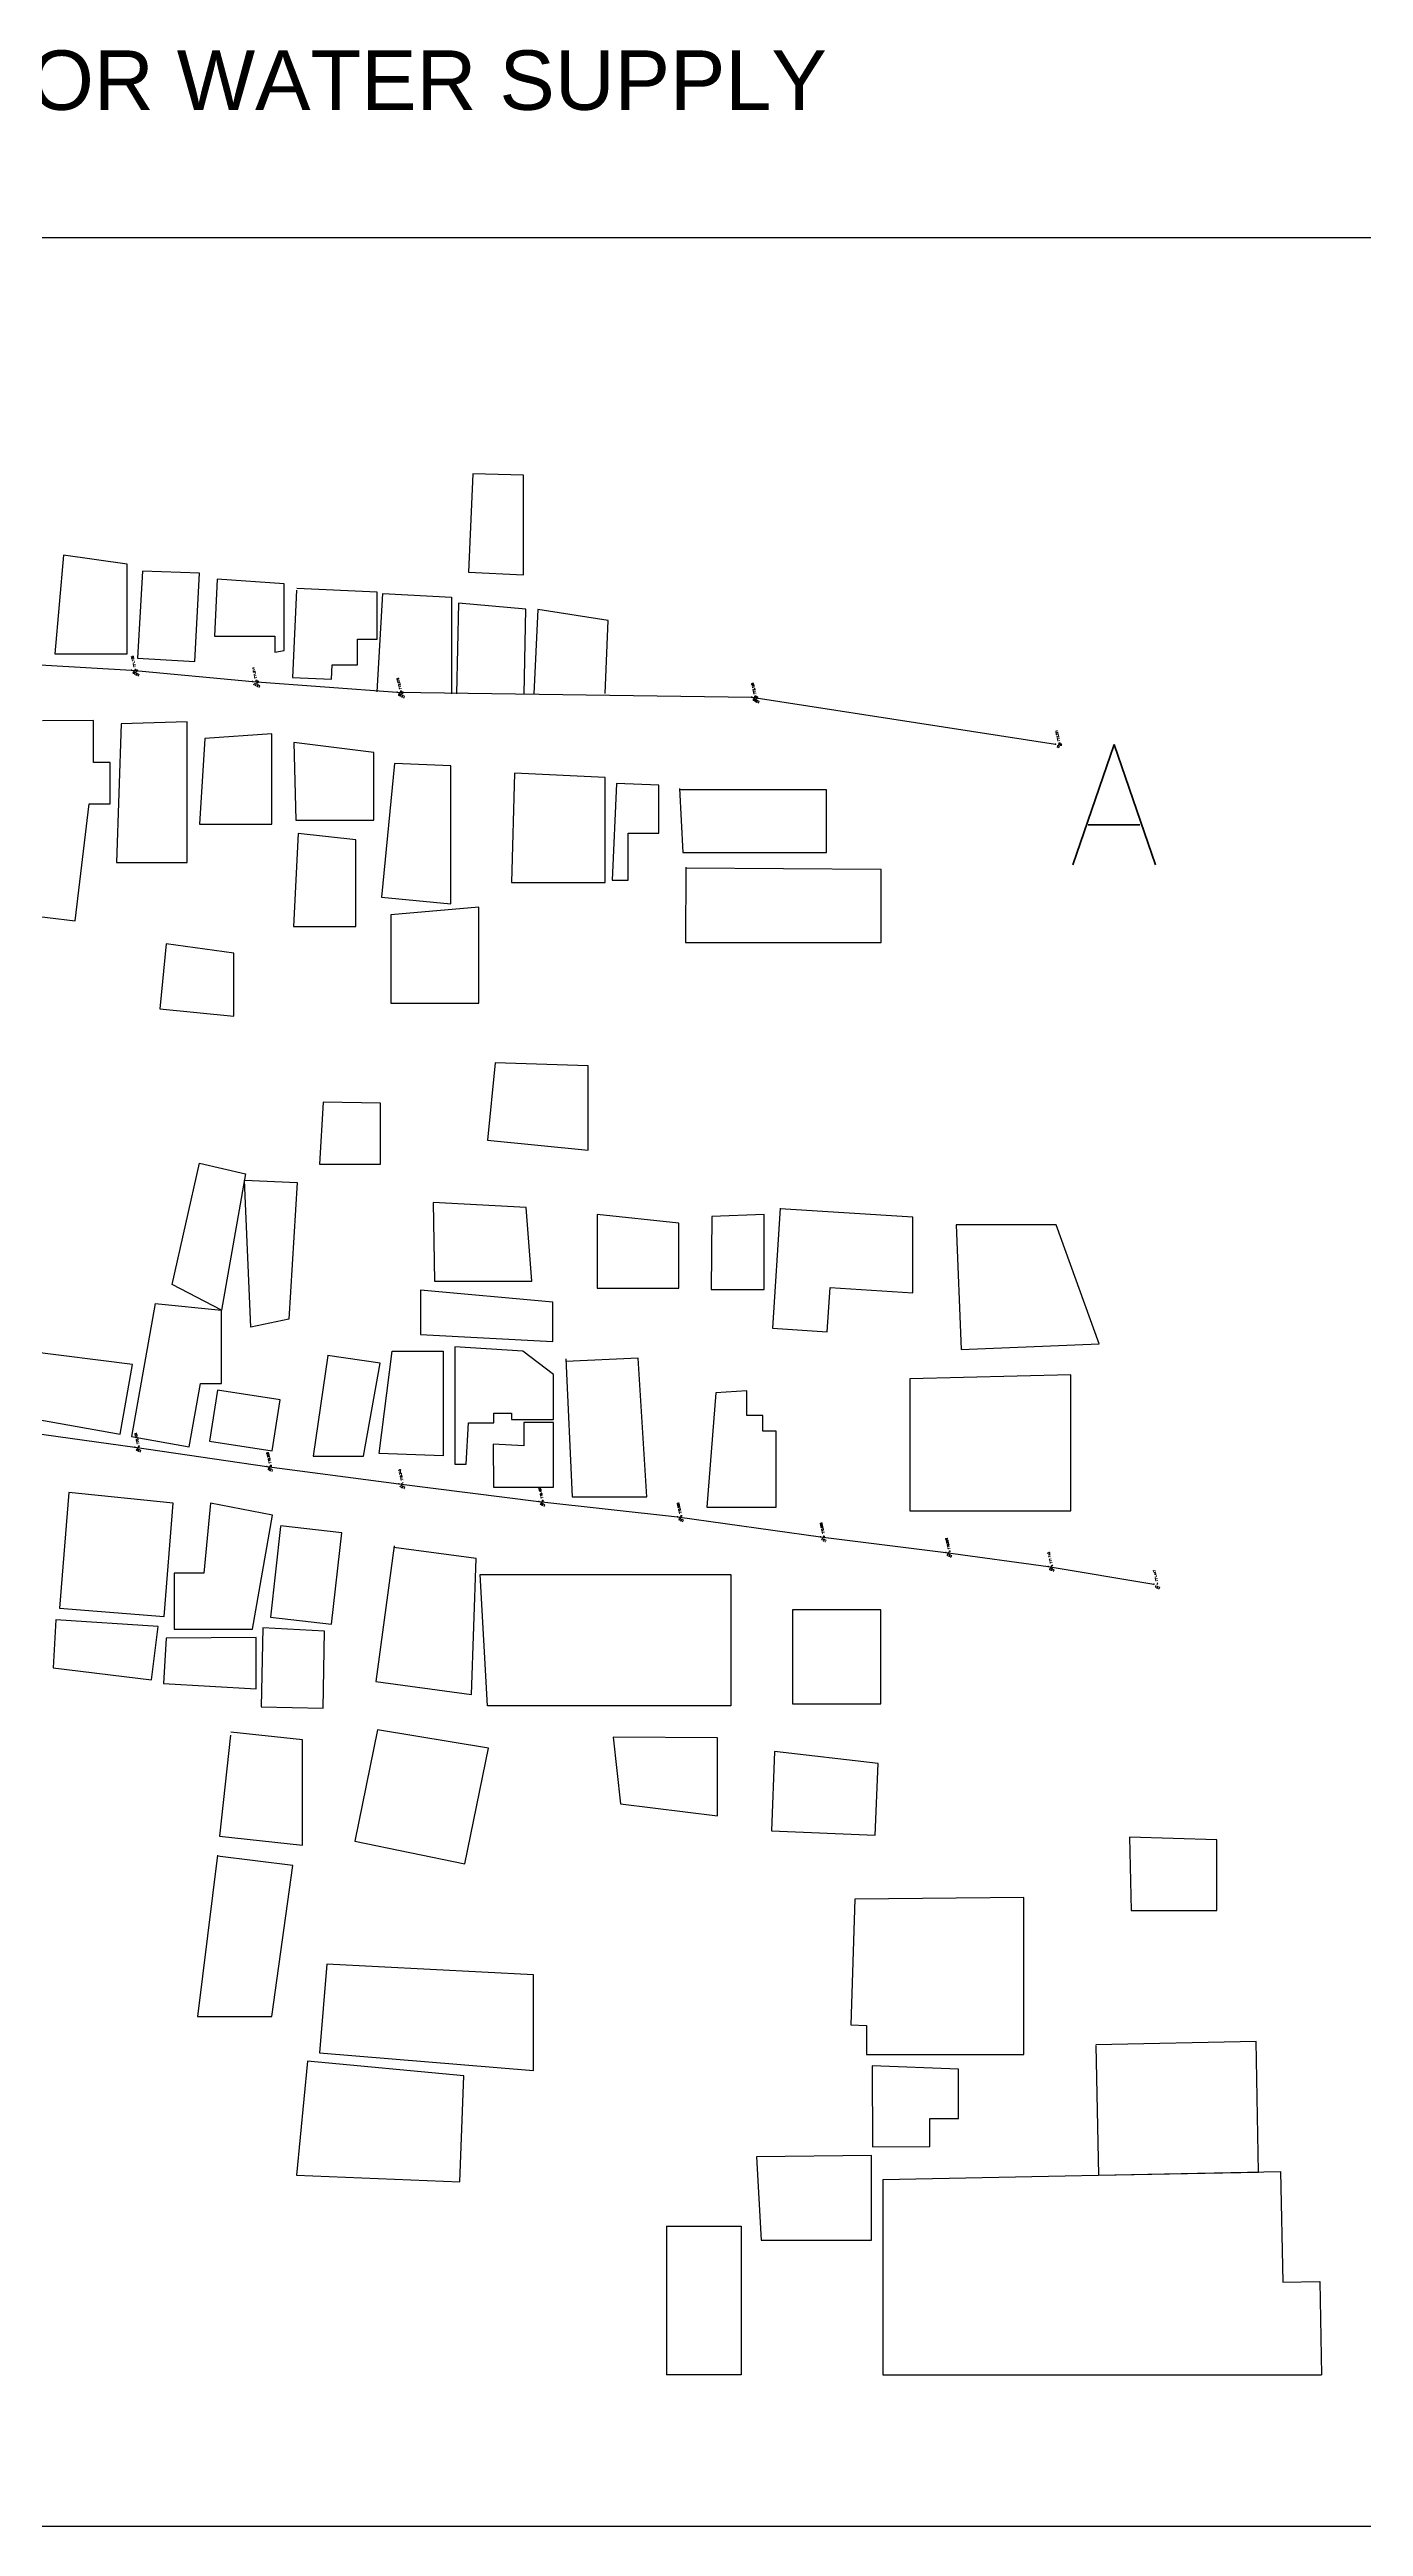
# Model space of a CAD drawing. Header units: millimetres. Extents: x 3197 to 59319, y 691 to 32741.
# Drawn here: x 28293 to 39192, y 12201 to 32741 of the extents above; entities that cross this region are included whole.
import ezdxf
from ezdxf.enums import TextEntityAlignment as Align

# ---------------------------------------------------------------- set-up
doc = ezdxf.new("R2010")
doc.units = ezdxf.units.MM
for name, color, linetype in [('Chainage_TXT', 7, 'Continuous'), ('Points', 7, 'Continuous'), ('Points-ELV', 6, 'Continuous'), ('Points-NUM', 4, 'Continuous'), ('Points-TXT', 3, 'Continuous')]:
    doc.layers.add(name, color=color, linetype=linetype)
doc.styles.add('romans', font='romans.shx')
doc.styles.get("Standard").update_dxf_attribs({"font": 'arial.ttf'})

# ---------------------------------------------------------------- blocks, each defined once
blk = doc.blocks.new('POINTS')
at = {"layer": 'Points'}
blk.add_line((0, 0), (0, 0), dxfattribs=at)
blk.add_point((0, 0), dxfattribs=at)
at = {"layer": 'Points-ELV', "style": 'romans'}
blk.add_attdef('ELEV', text='', height=1, rotation=45, dxfattribs=at).set_placement((0, 0), align=Align.BOTTOM_LEFT)
at = {"layer": 'Points-NUM', "style": 'romans'}
blk.add_attdef('PTNUM', text='', height=1, dxfattribs=at).set_placement((0, 0), align=Align.BOTTOM_RIGHT)
at = {"layer": 'Points-TXT', "style": 'romans'}
blk.add_attdef('DESC', text='', height=1, dxfattribs=at).set_placement((0, 0), align=Align.BOTTOM_RIGHT)

msp = doc.modelspace()

# ---------------------------------------------------------------- linework, layer by layer
at = {"color": 143, "true_color": 0x7aafdf}
for points in [[(22724, 27985), (23009, 27986), (24051, 27979), (25002, 27905), (25953, 27846), (26852, 27733), (27880, 27659), (28974, 27594), (29977, 27500), (31177, 27411), (34119, 27370), (36639, 26980)], [(20922, 18944), (21572, 18803), (23052, 18541), (24012, 18408), (24887, 18234), (25895, 18015), (26810, 17862), (26869, 18173), (27187, 19177), (27452, 20224), (27615, 21080), (27928, 21301), (29002, 21151), (30096, 20990), (31190, 20848), (32352, 20701), (33501, 20573), (34687, 20407), (35728, 20279), (36576, 20162), (37452, 20014)]]:
    msp.add_lwpolyline(points, dxfattribs=at)
at = {"layer": 'Chainage_TXT'}
for p, q in [((31805, 29222), (31768, 28407)), ((32225, 29212), (31805, 29222)), ((32225, 28386), (32225, 29212)), ((28410, 28548), (28337, 27730)), ((28936, 28475), (28410, 28548)), ((28936, 27730), (28936, 28475)), ((29063, 28417), (29022, 27693)), ((29538, 28398), (29063, 28417)), ((29497, 27666), (29538, 28398)), ((29684, 28348), (29661, 27877)), ((30240, 28310), (29684, 28348)), ((31768, 28407), (32225, 28386)), ((30240, 27759), (30240, 28310)), ((30343, 28258), (30309, 27535)), ((31011, 28241), (30344, 28273)), ((31011, 27851), (31011, 28241)), ((31012, 27416), (31058, 28231)), ((31058, 28231), (31627, 28199)), ((31627, 28199), (31627, 27399)), ((31685, 28151), (31670, 27398)), ((32244, 28100), (31685, 28151)), ((32231, 27397), (32244, 28100)), ((32343, 28098), (32311, 27398)), ((32928, 28007), (32343, 28098)), ((32901, 27402), (32928, 28007)), ((28337, 27730), (28936, 27730)), ((29661, 27877), (30162, 27877)), ((30162, 27877), (30162, 27744)), ((30162, 27744), (30240, 27759)), ((30847, 27638), (30847, 27851)), ((30847, 27851), (31011, 27851)), ((29022, 27693), (29497, 27666)), ((30309, 27535), (30633, 27519)), ((30633, 27519), (30638, 27638)), ((30638, 27638), (30847, 27638)), ((28658, 27178), (28236, 27174)), ((28658, 26828), (28658, 27178)), ((28887, 27151), (28848, 26000)), ((29435, 27166), (28887, 27151)), ((29435, 26000), (29435, 27166)), ((29582, 27029), (29538, 26317)), ((30137, 27067), (29582, 27029)), ((30137, 26317), (30137, 27067)), ((30320, 26995), (30336, 26351)), ((30984, 26912), (30320, 26995)), ((30984, 26351), (30984, 26912)), ((28796, 26828), (28658, 26828)), ((28796, 26486), (28796, 26828)), ((31155, 26821), (31048, 25711)), ((31623, 26801), (31155, 26821)), ((31623, 25656), (31623, 26801)), ((32150, 26741), (32125, 25835)), ((32902, 26704), (32150, 26741)), ((32902, 25835), (32902, 26704)), ((32996, 26655), (32961, 25853)), ((33347, 26640), (32996, 26655)), ((33347, 26243), (33347, 26640)), ((33520, 26614), (33545, 26083)), ((34739, 26602), (33521, 26602)), ((34739, 26083), (34739, 26602)), ((28507, 25517), (28622, 26486)), ((28622, 26486), (28796, 26486)), ((29538, 26317), (30137, 26317)), ((30336, 26351), (30984, 26351)), ((30355, 26240), (30316, 25470)), ((30834, 26189), (30355, 26240)), ((30834, 25470), (30834, 26189)), ((33094, 25853), (33094, 26243)), ((33094, 26243), (33347, 26243)), ((28848, 26000), (29435, 26000)), ((33545, 26083), (34739, 26083)), ((33572, 25961), (33568, 25337)), ((35192, 25942), (33572, 25952)), ((35192, 25337), (35192, 25942)), ((31048, 25711), (31623, 25656)), ((32125, 25835), (32902, 25835)), ((32961, 25853), (33094, 25853)), ((28047, 25571), (28507, 25517)), ((31853, 25629), (31125, 25565)), ((31125, 25565), (31125, 24833)), ((31853, 24833), (31853, 25629)), ((29260, 25325), (29208, 24785)), ((29822, 25249), (29260, 25325)), ((30316, 25470), (30834, 25470)), ((33568, 25337), (35192, 25337)), ((29822, 24726), (29822, 25249)), ((29208, 24785), (29822, 24726)), ((31125, 24833), (31853, 24833)), ((31990, 24339), (31925, 23698)), ((32760, 24313), (31990, 24339)), ((32760, 23614), (32760, 24313)), ((30562, 24013), (30532, 23499)), ((31038, 24004), (30562, 24013)), ((31038, 23499), (31038, 24004)), ((31925, 23698), (32760, 23614)), ((29309, 22499), (29538, 23505)), ((29538, 23505), (29919, 23419)), ((29919, 23419), (29719, 22287)), ((30532, 23499), (31038, 23499)), ((29909, 23366), (30346, 23346)), ((29963, 22145), (29909, 23366)), ((30346, 23346), (30278, 22214)), ((31476, 23181), (31487, 22529)), ((32246, 23140), (31476, 23181)), ((32295, 22529), (32246, 23140)), ((32837, 23081), (32837, 22470)), ((33514, 23010), (32837, 23081)), ((33514, 22470), (33514, 23010)), ((33787, 23064), (33781, 22458)), ((34221, 23081), (33787, 23064)), ((34221, 22458), (34221, 23081)), ((34355, 23134), (34290, 22138)), ((35453, 23058), (34354, 23129)), ((35453, 22431), (35453, 23058)), ((35813, 22995), (35854, 21962)), ((36642, 22995), (35813, 22995)), ((37000, 22007), (36642, 22995)), ((29719, 22287), (29309, 22499)), ((31370, 22452), (31370, 22085)), ((32467, 22354), (31370, 22452)), ((31487, 22529), (32295, 22529)), ((32837, 22470), (33514, 22470)), ((33781, 22458), (34221, 22458)), ((34745, 22108), (34769, 22475)), ((34769, 22475), (35453, 22431)), ((29170, 22343), (28973, 21241)), ((29170, 22343), (29719, 22287)), ((29719, 21680), (29719, 22287)), ((30278, 22214), (29963, 22145)), ((32467, 22028), (32467, 22354)), ((31370, 22085), (32467, 22028)), ((32220, 21948), (31654, 21984)), ((31654, 21984), (31654, 21009)), ((34290, 22138), (34745, 22108)), ((35854, 21962), (37000, 22007)), ((28981, 21836), (28106, 21946)), ((28878, 21258), (28981, 21836)), ((30601, 21912), (30480, 21076)), ((31035, 21848), (30600, 21910)), ((30898, 21076), (31035, 21848)), ((31027, 21099), (31136, 21946)), ((31136, 21946), (31557, 21946)), ((31557, 21946), (31557, 21078)), ((32474, 21753), (32220, 21948)), ((33177, 21889), (32577, 21862)), ((32577, 21884), (32627, 20740)), ((33248, 20740), (33177, 21889)), ((29452, 21155), (29546, 21680)), ((29546, 21680), (29719, 21680)), ((29687, 21624), (29621, 21201)), ((30207, 21544), (29687, 21624)), ((32474, 21380), (32474, 21753)), ((33820, 21602), (33745, 20653)), ((34078, 21617), (33820, 21602)), ((34078, 21415), (34078, 21617)), ((36766, 21750), (35429, 21717)), ((35429, 21717), (35429, 20623)), ((36766, 20623), (36766, 21750)), ((28010, 21414), (28878, 21258)), ((30141, 21120), (30207, 21544)), ((31979, 21354), (31979, 21432)), ((31979, 21432), (32126, 21432)), ((32126, 21432), (32126, 21380)), ((32126, 21380), (32474, 21380)), ((34209, 21415), (34078, 21415)), ((34209, 21284), (34209, 21415)), ((28973, 21241), (29452, 21155)), ((29621, 21201), (30141, 21120)), ((31749, 21009), (31768, 21354)), ((31768, 21354), (31979, 21354)), ((31973, 21176), (31976, 20820)), ((32227, 21163), (31973, 21176)), ((32474, 21356), (32227, 21356)), ((32227, 21356), (32227, 21163)), ((32474, 20820), (32474, 21356)), ((34320, 21284), (34209, 21284)), ((34320, 20653), (34320, 21284)), ((30480, 21076), (30898, 21076)), ((31557, 21078), (31027, 21099)), ((31654, 21009), (31749, 21009)), ((28452, 20774), (28377, 19816)), ((29318, 20688), (28452, 20774)), ((31976, 20820), (32474, 20820)), ((29245, 19748), (29318, 20688)), ((29627, 20688), (29573, 20105)), ((30142, 20587), (29627, 20688)), ((29977, 19641), (30142, 20587)), ((32627, 20740), (33248, 20740)), ((33745, 20653), (34320, 20653)), ((35429, 20623), (36766, 20623)), ((30210, 20494), (30125, 19741)), ((30717, 20440), (30210, 20498)), ((30632, 19683), (30717, 20440)), ((31151, 20332), (30999, 19208)), ((31831, 20227), (31149, 20319)), ((31794, 19101), (31831, 20227)), ((29573, 20105), (29327, 20105)), ((29327, 20105), (29327, 19641)), ((31865, 20094), (33944, 20094)), ((31927, 19006), (31865, 20094)), ((33944, 20094), (33944, 19006)), ((28377, 19816), (29245, 19748)), ((30125, 19741), (30632, 19683)), ((34455, 19803), (34455, 19022)), ((35188, 19803), (34455, 19803)), ((35188, 19022), (35188, 19803)), ((28344, 19718), (28323, 19320)), ((29193, 19663), (28344, 19718)), ((29140, 19223), (29193, 19663)), ((29260, 19568), (29238, 19192)), ((30008, 19572), (29260, 19568)), ((29327, 19641), (29977, 19641)), ((30008, 19148), (30008, 19572)), ((30062, 19654), (30049, 18997)), ((30575, 19626), (30062, 19654)), ((30562, 18987), (30575, 19626)), ((28323, 19320), (29140, 19223)), ((29238, 19192), (30008, 19148)), ((30999, 19208), (31794, 19101)), ((30049, 18997), (30562, 18987)), ((33944, 19006), (31927, 19006)), ((34455, 19022), (35188, 19022)), ((29794, 18764), (29703, 17926)), ((30392, 18724), (29797, 18788)), ((30392, 17851), (30392, 18724)), ((31014, 18807), (30826, 17883)), ((31934, 18656), (31014, 18807)), ((32969, 18747), (33028, 18193)), ((33833, 18740), (32969, 18747)), ((33833, 18094), (33833, 18740)), ((31738, 17697), (31934, 18656)), ((34308, 18628), (34282, 17969)), ((35167, 18529), (34308, 18628)), ((35143, 17934), (35167, 18529)), ((33028, 18193), (33833, 18094)), ((29703, 17926), (30392, 17851)), ((30826, 17883), (31738, 17697)), ((34282, 17969), (35143, 17934)), ((37251, 17916), (37265, 17309)), ((37977, 17896), (37251, 17916)), ((37977, 17309), (37977, 17896)), ((29686, 17769), (29521, 16431)), ((30310, 17683), (29685, 17760)), ((30138, 16431), (30310, 17683)), ((34974, 17404), (34941, 16360)), ((36375, 17416), (34974, 17404)), ((36375, 16114), (36375, 17416)), ((37265, 17309), (37977, 17309)), ((30593, 16865), (30532, 16128)), ((32309, 16774), (30593, 16865)), ((32309, 15982), (32309, 16774)), ((29521, 16431), (30138, 16431)), ((34941, 16360), (35069, 16356)), ((35069, 16356), (35069, 16114)), ((30433, 16060), (30341, 15113)), ((31730, 15938), (30433, 16060)), ((30532, 16128), (32309, 15982)), ((35069, 16114), (36375, 16114)), ((38301, 16222), (36973, 16196)), ((36973, 16189), (36994, 15114)), ((38322, 15140), (38301, 16222)), ((31696, 15059), (31730, 15938)), ((35116, 16021), (35120, 15348)), ((35832, 15992), (35116, 16021)), ((35832, 15585), (35832, 15992)), ((35595, 15351), (35595, 15585)), ((35595, 15585), (35832, 15585)), ((35112, 15278), (34158, 15265)), ((34158, 15265), (34197, 14576)), ((35112, 14576), (35112, 15278)), ((35120, 15348), (35595, 15351)), ((30341, 15113), (31696, 15059)), ((35204, 15079), (38505, 15144)), ((35204, 15079), (35204, 13459)), ((36994, 15114), (38322, 15140)), ((38505, 15144), (38523, 14226)), ((33411, 14690), (33411, 13459)), ((33411, 14690), (34029, 14690)), ((34029, 14690), (34029, 13459)), ((34197, 14576), (35112, 14576)), ((38523, 14226), (38829, 14232)), ((38829, 14232), (38844, 13459)), ((34029, 13459), (33411, 13459)), ((35204, 13459), (38844, 13459))]:
    msp.add_line(p, q, dxfattribs=at)
at = {"layer": 'Chainage_TXT', "color": 0}
msp.add_lwpolyline([(18121, 31182), (45771, 31182), (45771, 12201), (18121, 12201)], close=True, dxfattribs=at)

# ---------------------------------------------------------------- block references
at = {"layer": 'Points', "linetype": 'Continuous'}
ref = msp.add_blockref('POINTS', (28974, 27594, 20), dxfattribs=dict(at, xscale=-68.83159298740166, yscale=68.83159298740163, zscale=68.83159298740163, rotation=329.0980723058464))
ref.add_attrib('PTNUM', '64', dxfattribs={"layer": 'Points-NUM', "height": 17.2, "rotation": 149.0981, "style": 'romans'}).set_placement((29005, 27613, 20), align=Align.BOTTOM_RIGHT)
ref.add_attrib('DESC', 'LS36', dxfattribs={"layer": 'Points-TXT', "height": 17.2, "rotation": 149.0981, "style": 'romans'}).set_placement((28992, 27591, 20), align=Align.BOTTOM_RIGHT)
ref.add_attrib('ELEV', '771.735', dxfattribs={"layer": 'Points-ELV', "height": 17.2, "rotation": 104.0981, "style": 'romans'}).set_placement((29015, 27623, 20), align=Align.BOTTOM_LEFT)
ref = msp.add_blockref('POINTS', (29977, 27500, 32), dxfattribs=dict(at, xscale=-68.83159298740166, yscale=68.83159298740163, zscale=68.83159298740163, rotation=329.0980723058464))
ref.add_attrib('PTNUM', '65', dxfattribs={"layer": 'Points-NUM', "height": 17.2, "rotation": 149.0981, "style": 'romans'}).set_placement((30008, 27520, 32), align=Align.BOTTOM_RIGHT)
ref.add_attrib('DESC', 'LS37', dxfattribs={"layer": 'Points-TXT', "height": 17.2, "rotation": 149.0981, "style": 'romans'}).set_placement((29995, 27497, 32), align=Align.BOTTOM_RIGHT)
ref.add_attrib('ELEV', '771.914', dxfattribs={"layer": 'Points-ELV', "height": 17.2, "rotation": 104.0981, "style": 'romans'}).set_placement((30018, 27529, 32), align=Align.BOTTOM_LEFT)
ref = msp.add_blockref('POINTS', (31177, 27411, 57), dxfattribs=dict(at, xscale=-68.83159298740166, yscale=68.83159298740163, zscale=68.83159298740163, rotation=329.0980723058464))
ref.add_attrib('PTNUM', '66', dxfattribs={"layer": 'Points-NUM', "height": 17.2, "rotation": 149.0981, "style": 'romans'}).set_placement((31208, 27431, 57), align=Align.BOTTOM_RIGHT)
ref.add_attrib('DESC', 'LS38', dxfattribs={"layer": 'Points-TXT', "height": 17.2, "rotation": 149.0981, "style": 'romans'}).set_placement((31195, 27409, 57), align=Align.BOTTOM_RIGHT)
ref.add_attrib('ELEV', '772.276', dxfattribs={"layer": 'Points-ELV', "height": 17.2, "rotation": 104.0981, "style": 'romans'}).set_placement((31218, 27440, 57), align=Align.BOTTOM_LEFT)
ref = msp.add_blockref('POINTS', (34117, 27370, 114), dxfattribs=dict(at, xscale=-68.83159298740166, yscale=68.83159298740163, zscale=68.83159298740163, rotation=329.0980723058464))
ref.add_attrib('PTNUM', '0', dxfattribs={"layer": 'Points-NUM', "height": 17.2, "rotation": 149.0981, "style": 'romans'}).set_placement((34148, 27390, 114), align=Align.BOTTOM_RIGHT)
ref.add_attrib('DESC', 'BS5', dxfattribs={"layer": 'Points-TXT', "height": 17.2, "rotation": 149.0981, "style": 'romans'}).set_placement((34135, 27368, 114), align=Align.BOTTOM_RIGHT)
ref.add_attrib('ELEV', '773.112', dxfattribs={"layer": 'Points-ELV', "height": 17.2, "rotation": 104.0981, "style": 'romans'}).set_placement((34158, 27399, 114), align=Align.BOTTOM_LEFT)
ref = msp.add_blockref('POINTS', (34119, 27370, 114), dxfattribs=dict(at, xscale=-68.83159298740166, yscale=68.83159298740163, zscale=68.83159298740163, rotation=329.0980723058464))
ref.add_attrib('PTNUM', '67', dxfattribs={"layer": 'Points-NUM', "height": 17.2, "rotation": 149.0981, "style": 'romans'}).set_placement((34150, 27390, 114), align=Align.BOTTOM_RIGHT)
ref.add_attrib('DESC', 'LS39', dxfattribs={"layer": 'Points-TXT', "height": 17.2, "rotation": 149.0981, "style": 'romans'}).set_placement((34137, 27367, 114), align=Align.BOTTOM_RIGHT)
ref.add_attrib('ELEV', '773.109', dxfattribs={"layer": 'Points-ELV', "height": 17.2, "rotation": 104.0981, "style": 'romans'}).set_placement((34160, 27399, 114), align=Align.BOTTOM_LEFT)
ref = msp.add_blockref('POINTS', (36639, 26980, 122), dxfattribs=dict(at, xscale=-68.83159298740166, yscale=68.83159298740163, zscale=68.83159298740163, rotation=329.0980723058464))
ref.add_attrib('PTNUM', '0', dxfattribs={"layer": 'Points-NUM', "height": 17.2, "rotation": 149.0981, "style": 'romans'}).set_placement((36671, 27000, 122), align=Align.BOTTOM_RIGHT)
ref.add_attrib('DESC', 'I5', dxfattribs={"layer": 'Points-TXT', "height": 17.2, "rotation": 149.0981, "style": 'romans'}).set_placement((36658, 26978, 122), align=Align.BOTTOM_RIGHT)
ref.add_attrib('ELEV', '773.221', dxfattribs={"layer": 'Points-ELV', "height": 17.2, "rotation": 104.0981, "style": 'romans'}).set_placement((36680, 27009, 122), align=Align.BOTTOM_LEFT)
ref = msp.add_blockref('POINTS', (36639, 26980, 122), dxfattribs=dict(at, xscale=-68.83159298740166, yscale=68.83159298740163, zscale=68.83159298740163, rotation=329.0980723058464))
ref.add_attrib('PTNUM', '68', dxfattribs={"layer": 'Points-NUM', "height": 17.2, "rotation": 149.0981, "style": 'romans'}).set_placement((36671, 27000, 122), align=Align.BOTTOM_RIGHT)
ref.add_attrib('DESC', 'I5', dxfattribs={"layer": 'Points-TXT', "height": 17.2, "rotation": 149.0981, "style": 'romans'}).set_placement((36658, 26978, 122), align=Align.BOTTOM_RIGHT)
ref.add_attrib('ELEV', '773.221', dxfattribs={"layer": 'Points-ELV', "height": 17.2, "rotation": 104.0981, "style": 'romans'}).set_placement((36680, 27009, 122), align=Align.BOTTOM_LEFT)
ref = msp.add_blockref('POINTS', (29002, 21151, -93), dxfattribs=dict(at, xscale=-68.97143556029435, yscale=68.97143556029435, zscale=68.97143556029435, rotation=329.0980723058464))
ref.add_attrib('PTNUM', '9', dxfattribs={"layer": 'Points-NUM', "height": 17.2, "rotation": 149.0981, "style": 'romans'}).set_placement((29034, 21171, -93), align=Align.BOTTOM_RIGHT)
ref.add_attrib('DESC', 'LS9', dxfattribs={"layer": 'Points-TXT', "height": 17.2, "rotation": 149.0981, "style": 'romans'}).set_placement((29020, 21148, -93), align=Align.BOTTOM_RIGHT)
ref.add_attrib('ELEV', '770.102', dxfattribs={"layer": 'Points-ELV', "height": 17.2, "rotation": 104.0981, "style": 'romans'}).set_placement((29043, 21180, -93), align=Align.BOTTOM_LEFT)
ref = msp.add_blockref('POINTS', (30096, 20990, -85), dxfattribs=dict(at, xscale=-68.97143556029435, yscale=68.97143556029435, zscale=68.97143556029435, rotation=329.0980723058464))
ref.add_attrib('PTNUM', '8', dxfattribs={"layer": 'Points-NUM', "height": 17.2, "rotation": 149.0981, "style": 'romans'}).set_placement((30128, 21009, -85), align=Align.BOTTOM_RIGHT)
ref.add_attrib('DESC', 'LS8', dxfattribs={"layer": 'Points-TXT', "height": 17.2, "rotation": 149.0981, "style": 'romans'}).set_placement((30114, 20987, -85), align=Align.BOTTOM_RIGHT)
ref.add_attrib('ELEV', '770.208', dxfattribs={"layer": 'Points-ELV', "height": 17.2, "rotation": 104.0981, "style": 'romans'}).set_placement((30137, 21019, -85), align=Align.BOTTOM_LEFT)
ref = msp.add_blockref('POINTS', (31190, 20848, -76), dxfattribs=dict(at, xscale=-68.97143556029435, yscale=68.97143556029435, zscale=68.97143556029435, rotation=329.0980723058464))
ref.add_attrib('PTNUM', '7', dxfattribs={"layer": 'Points-NUM', "height": 17.2, "rotation": 149.0981, "style": 'romans'}).set_placement((31222, 20867, -76), align=Align.BOTTOM_RIGHT)
ref.add_attrib('DESC', 'LS7', dxfattribs={"layer": 'Points-TXT', "height": 17.2, "rotation": 149.0981, "style": 'romans'}).set_placement((31209, 20845, -76), align=Align.BOTTOM_RIGHT)
ref.add_attrib('ELEV', '770.343', dxfattribs={"layer": 'Points-ELV', "height": 17.2, "rotation": 104.0981, "style": 'romans'}).set_placement((31232, 20877, -76), align=Align.BOTTOM_LEFT)
ref = msp.add_blockref('POINTS', (32352, 20701, -66), dxfattribs=dict(at, xscale=-68.97143556029435, yscale=68.97143556029435, zscale=68.97143556029435, rotation=329.0980723058464))
ref.add_attrib('PTNUM', '6', dxfattribs={"layer": 'Points-NUM', "height": 17.2, "rotation": 149.0981, "style": 'romans'}).set_placement((32384, 20720, -66), align=Align.BOTTOM_RIGHT)
ref.add_attrib('DESC', 'LS6', dxfattribs={"layer": 'Points-TXT', "height": 17.2, "rotation": 149.0981, "style": 'romans'}).set_placement((32371, 20698, -66), align=Align.BOTTOM_RIGHT)
ref.add_attrib('ELEV', '770.485', dxfattribs={"layer": 'Points-ELV', "height": 17.2, "rotation": 104.0981, "style": 'romans'}).set_placement((32393, 20730, -66), align=Align.BOTTOM_LEFT)
ref = msp.add_blockref('POINTS', (33501, 20573, -52), dxfattribs=dict(at, xscale=-68.97143556029435, yscale=68.97143556029435, zscale=68.97143556029435, rotation=329.0980723058464))
ref.add_attrib('PTNUM', '5', dxfattribs={"layer": 'Points-NUM', "height": 17.2, "rotation": 149.0981, "style": 'romans'}).set_placement((33533, 20592, -52), align=Align.BOTTOM_RIGHT)
ref.add_attrib('DESC', 'LS5', dxfattribs={"layer": 'Points-TXT', "height": 17.2, "rotation": 149.0981, "style": 'romans'}).set_placement((33520, 20570, -52), align=Align.BOTTOM_RIGHT)
ref.add_attrib('ELEV', '770.692', dxfattribs={"layer": 'Points-ELV', "height": 17.2, "rotation": 104.0981, "style": 'romans'}).set_placement((33542, 20602, -52), align=Align.BOTTOM_LEFT)
ref = msp.add_blockref('POINTS', (34687, 20407, -40), dxfattribs=dict(at, xscale=-68.97143556029435, yscale=68.97143556029435, zscale=68.97143556029435, rotation=329.0980723058464))
ref.add_attrib('PTNUM', '4', dxfattribs={"layer": 'Points-NUM', "height": 17.2, "rotation": 149.0981, "style": 'romans'}).set_placement((34718, 20426, -40), align=Align.BOTTOM_RIGHT)
ref.add_attrib('DESC', 'LS4', dxfattribs={"layer": 'Points-TXT', "height": 17.2, "rotation": 149.0981, "style": 'romans'}).set_placement((34705, 20404, -40), align=Align.BOTTOM_RIGHT)
ref.add_attrib('ELEV', '770.866', dxfattribs={"layer": 'Points-ELV', "height": 17.2, "rotation": 104.0981, "style": 'romans'}).set_placement((34728, 20436, -40), align=Align.BOTTOM_LEFT)
ref = msp.add_blockref('POINTS', (35728, 20279, -31), dxfattribs=dict(at, xscale=-68.97143556029435, yscale=68.97143556029435, zscale=68.97143556029435, rotation=329.0980723058464))
ref.add_attrib('PTNUM', '3', dxfattribs={"layer": 'Points-NUM', "height": 17.2, "rotation": 149.0981, "style": 'romans'}).set_placement((35760, 20299, -31), align=Align.BOTTOM_RIGHT)
ref.add_attrib('DESC', 'LS3', dxfattribs={"layer": 'Points-TXT', "height": 17.2, "rotation": 149.0981, "style": 'romans'}).set_placement((35746, 20276, -31), align=Align.BOTTOM_RIGHT)
ref.add_attrib('ELEV', '770.999', dxfattribs={"layer": 'Points-ELV', "height": 17.2, "rotation": 104.0981, "style": 'romans'}).set_placement((35769, 20308, -31), align=Align.BOTTOM_LEFT)
ref = msp.add_blockref('POINTS', (36576, 20162, -21), dxfattribs=dict(at, xscale=-68.97143556029435, yscale=68.97143556029435, zscale=68.97143556029435, rotation=329.0980723058464))
ref.add_attrib('PTNUM', '2', dxfattribs={"layer": 'Points-NUM', "height": 17.2, "rotation": 149.0981, "style": 'romans'}).set_placement((36608, 20182, -21), align=Align.BOTTOM_RIGHT)
ref.add_attrib('DESC', 'LS2', dxfattribs={"layer": 'Points-TXT', "height": 17.2, "rotation": 149.0981, "style": 'romans'}).set_placement((36595, 20159, -21), align=Align.BOTTOM_RIGHT)
ref.add_attrib('ELEV', '771.143', dxfattribs={"layer": 'Points-ELV', "height": 17.2, "rotation": 104.0981, "style": 'romans'}).set_placement((36617, 20191, -21), align=Align.BOTTOM_LEFT)
ref = msp.add_blockref('POINTS', (37452, 20014, 0), dxfattribs=dict(at, xscale=-68.97143556029435, yscale=68.97143556029435, zscale=68.97143556029435, rotation=329.0980723058464))
ref.add_attrib('PTNUM', '1', dxfattribs={"layer": 'Points-NUM', "height": 17.2, "rotation": 149.0981, "style": 'romans'}).set_placement((37484, 20034, 0), align=Align.BOTTOM_RIGHT)
ref.add_attrib('DESC', 'LS1', dxfattribs={"layer": 'Points-TXT', "height": 17.2, "rotation": 149.0981, "style": 'romans'}).set_placement((37471, 20012, 0), align=Align.BOTTOM_RIGHT)
ref.add_attrib('ELEV', '771.447', dxfattribs={"layer": 'Points-ELV', "height": 17.2, "rotation": 104.0981, "style": 'romans'}).set_placement((37493, 20043, 0), align=Align.BOTTOM_LEFT)

# ---------------------------------------------------------------- texts
at = {"color": 0, "insert": (24379, 32734), "char_height": 492.66, "attachment_point": 1}
msp.add_mtext_dynamic_manual_height_columns('OUT MAP FOR WATER SUPPLY', width=12922.72, gutter_width=4.93, heights=[0], dxfattribs=at)
at = {"layer": 'Chainage_TXT', "insert": (36738, 26979, 122), "char_height": 1000, "attachment_point": 1, "style": 'romans'}
msp.add_mtext_dynamic_manual_height_columns('A', width=788.48, gutter_width=12.5, heights=[0], dxfattribs=at)

doc.saveas('drawing.dxf')
